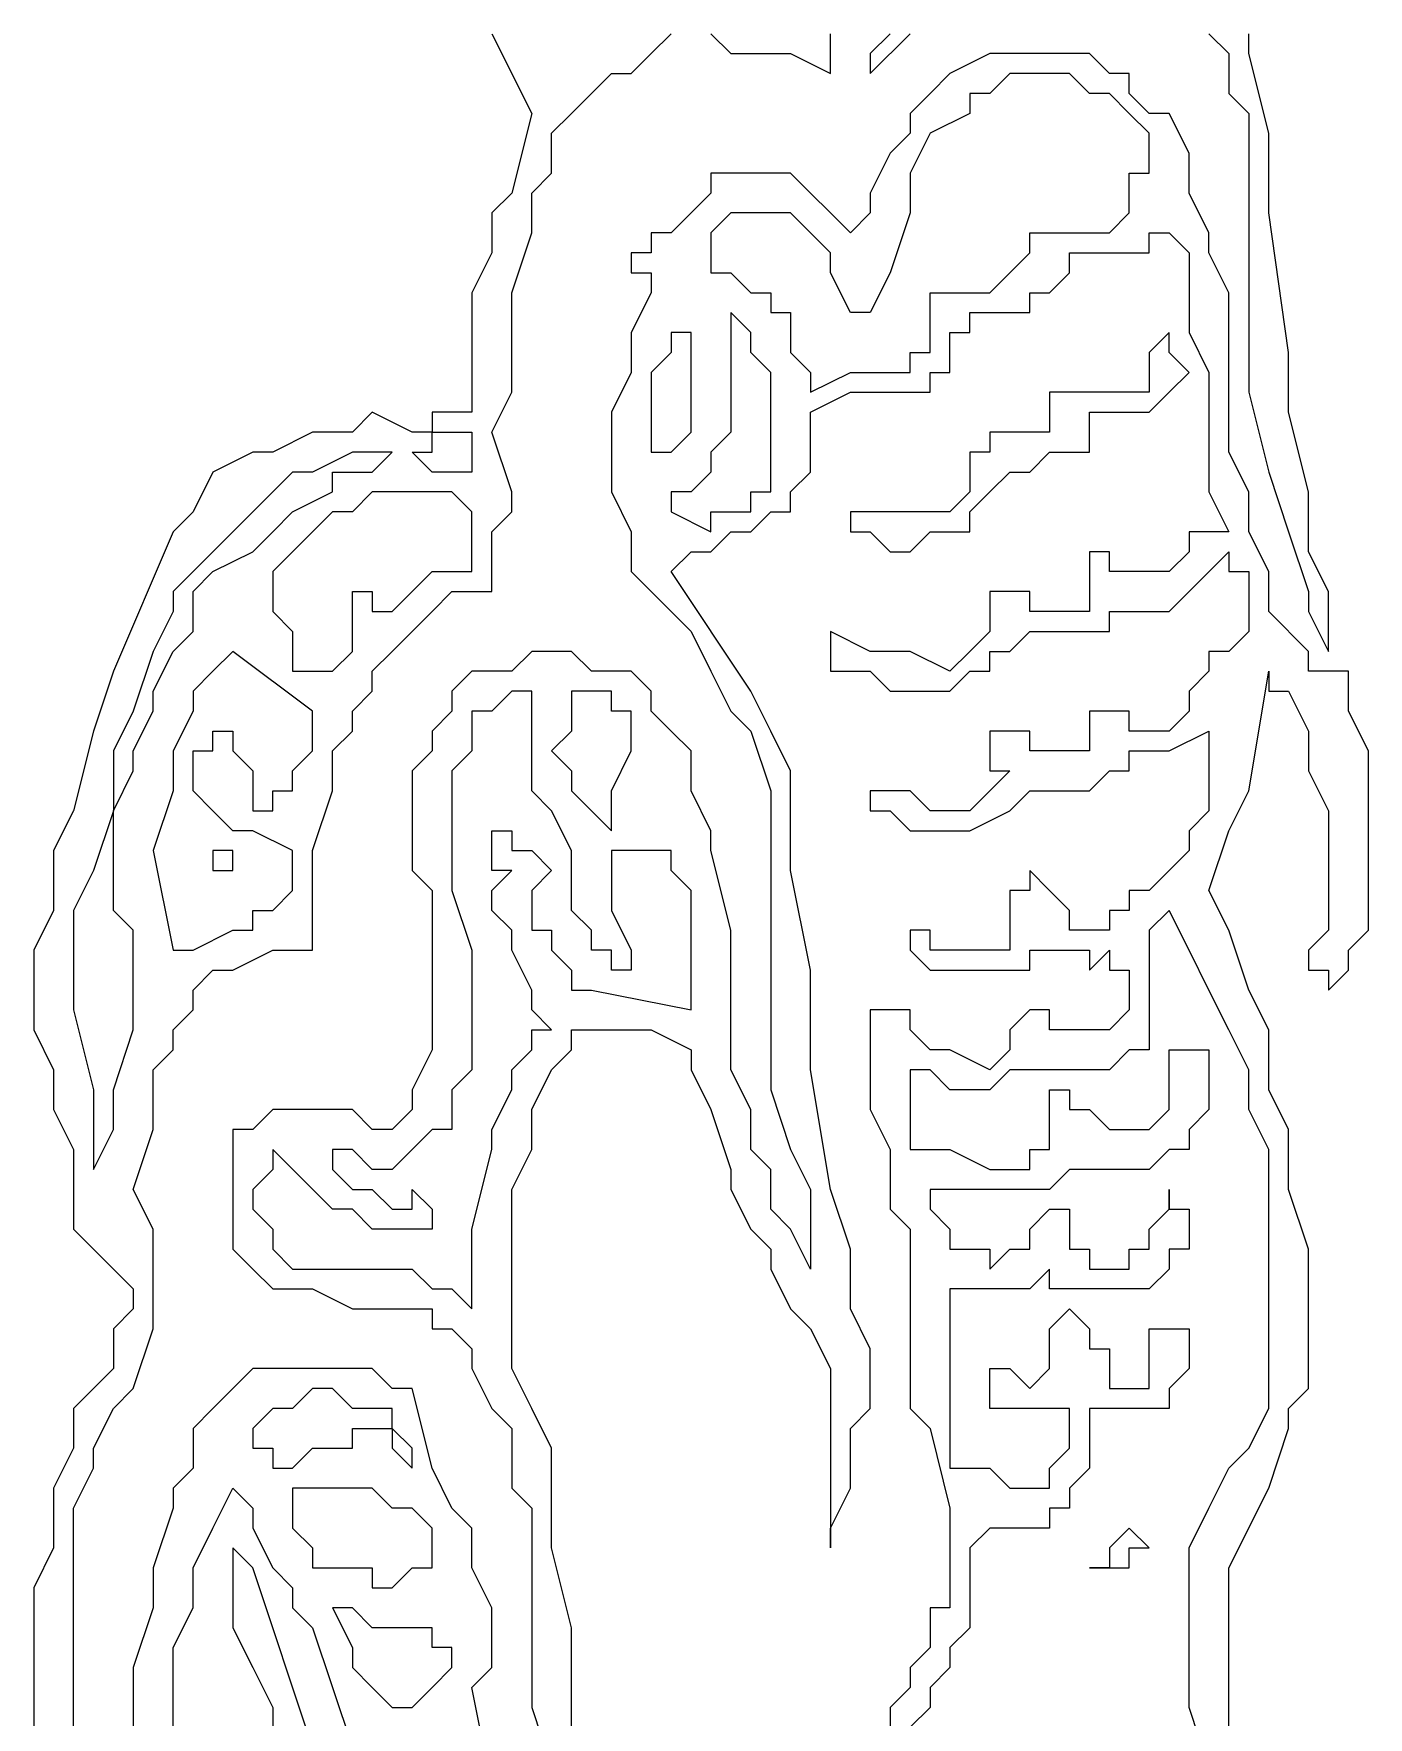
# Model space of a CAD drawing. Extents: x -66030 to 95157, y -13132 to 45879.
# Drawn here: x -17983.5 to -17721.8, y 14012.6 to 14342.7 of the extents above; entities that cross this region are included whole.
import ezdxf

# ---------------------------------------------------------------- set-up
doc = ezdxf.new("R2010")
doc.units = 0
doc.header["$LTSCALE"] = 100
doc.header["$MEASUREMENT"] = 0
doc.layers.get('0').update_dxf_attribs({"linetype": 'CONTINUOUS'})

msp = doc.modelspace()

# ---------------------------------------------------------------- linework, layer by layer
at = {"lineweight": 0}
for points in [[(-17893.69, 14342.69), (-17885.88, 14327.07), (-17889.79, 14311.44), (-17893.69, 14307.54), (-17893.69, 14299.72), (-17897.6, 14291.91), (-17897.6, 14284.1), (-17897.6, 14280.19), (-17897.6, 14272.38), (-17897.6, 14268.48), (-17901.51, 14268.48), (-17901.51, 14268.48), (-17905.41, 14268.48), (-17905.41, 14264.57), (-17905.41, 14264.57), (-17901.51, 14264.57), (-17897.6, 14264.57), (-17897.6, 14264.57), (-17897.6, 14260.66), (-17897.6, 14260.66), (-17897.6, 14260.66), (-17897.6, 14256.76), (-17901.51, 14256.76), (-17901.51, 14256.76), (-17905.41, 14256.76), (-17905.41, 14256.76), (-17909.32, 14260.66), (-17909.32, 14260.66), (-17905.41, 14260.66), (-17905.41, 14264.57), (-17905.41, 14264.57), (-17909.32, 14264.57), (-17909.32, 14264.57), (-17917.13, 14268.48), (-17921.04, 14264.57), (-17928.85, 14264.57), (-17936.66, 14260.66), (-17940.57, 14260.66), (-17948.38, 14256.76), (-17952.28, 14248.95), (-17956.19, 14245.04), (-17967.91, 14217.7), (-17971.81, 14205.98), (-17975.72, 14190.36), (-17979.63, 14182.54), (-17979.63, 14174.73), (-17979.63, 14170.83), (-17983.53, 14163.01), (-17983.53, 14155.2), (-17983.53, 14147.39), (-17979.63, 14139.58), (-17979.63, 14131.77), (-17975.72, 14123.96), (-17975.72, 14116.14), (-17975.72, 14108.33), (-17971.81, 14104.43), (-17967.91, 14100.52), (-17967.91, 14100.52), (-17967.91, 14100.52), (-17964, 14096.61), (-17964, 14092.71), (-17967.91, 14088.8), (-17967.91, 14084.9), (-17967.91, 14080.99), (-17975.72, 14073.18), (-17975.72, 14069.27), (-17975.72, 14065.37), (-17979.63, 14057.55), (-17979.63, 14045.84), (-17983.53, 14038.02), (-17983.53, 14026.31), (-17983.53, 14006.78)], [(-17975.72, 13991.15), (-17975.72, 14014.59), (-17975.72, 14030.21), (-17975.72, 14041.93), (-17975.72, 14049.74), (-17975.72, 14053.65), (-17971.81, 14061.46), (-17971.81, 14065.37), (-17967.91, 14073.18), (-17964, 14077.08), (-17960.1, 14088.8), (-17960.1, 14096.61), (-17960.1, 14108.33), (-17964, 14116.14), (-17960.1, 14127.86), (-17960.1, 14131.77), (-17960.1, 14135.67), (-17960.1, 14139.58), (-17956.19, 14143.49), (-17956.19, 14147.39), (-17952.28, 14151.3), (-17952.28, 14155.2), (-17948.38, 14159.11), (-17944.47, 14159.11), (-17936.66, 14163.01), (-17936.66, 14163.01), (-17932.75, 14163.01), (-17932.75, 14163.01), (-17928.85, 14163.01), (-17928.85, 14182.54), (-17924.94, 14194.26), (-17924.94, 14202.07), (-17921.04, 14205.98), (-17921.04, 14209.89), (-17917.13, 14213.79), (-17917.13, 14217.7), (-17913.22, 14221.6), (-17909.32, 14225.51), (-17905.41, 14229.42), (-17901.51, 14233.32), (-17893.69, 14233.32), (-17893.69, 14237.23), (-17893.69, 14245.04), (-17889.79, 14248.95), (-17889.79, 14252.85), (-17893.69, 14264.57), (-17889.79, 14272.38), (-17889.79, 14284.1), (-17889.79, 14291.91), (-17885.88, 14303.63), (-17885.88, 14307.54), (-17885.88, 14311.44), (-17881.98, 14315.35), (-17881.98, 14323.16), (-17878.07, 14327.07), (-17874.16, 14330.97), (-17870.26, 14334.88), (-17866.35, 14334.88), (-17862.45, 14338.78), (-17858.54, 14342.69)], [(-17850.73, 14342.69), (-17846.82, 14338.78), (-17842.92, 14338.78), (-17835.11, 14338.78), (-17827.29, 14334.88), (-17827.29, 14338.78), (-17827.29, 14338.78), (-17827.29, 14338.78), (-17827.29, 14342.69)], [(-17815.58, 14342.69), (-17819.48, 14338.78), (-17819.48, 14334.88), (-17819.48, 14334.88), (-17811.67, 14342.69)], [(-17753.08, 14342.69), (-17749.17, 14338.78), (-17749.17, 14330.97), (-17745.27, 14327.07), (-17745.27, 14319.25), (-17745.27, 14307.54), (-17745.27, 14295.82), (-17745.27, 14284.1), (-17745.27, 14276.29), (-17745.27, 14272.38), (-17741.36, 14256.76), (-17737.46, 14245.04), (-17733.55, 14233.32), (-17733.55, 14229.42), (-17729.64, 14221.6), (-17729.64, 14225.51), (-17729.64, 14233.32), (-17733.55, 14241.13), (-17733.55, 14245.04), (-17733.55, 14252.85), (-17737.46, 14268.48), (-17737.46, 14280.19), (-17741.36, 14307.54), (-17741.36, 14323.16), (-17745.27, 14338.78), (-17745.27, 14342.69)], [(-17749.17, 14002.87), (-17749.17, 14014.59), (-17749.17, 14022.4), (-17749.17, 14034.12), (-17749.17, 14041.93), (-17741.36, 14057.55), (-17737.46, 14069.27), (-17737.46, 14073.18), (-17733.55, 14077.08), (-17733.55, 14080.99), (-17733.55, 14080.99), (-17733.55, 14084.9), (-17733.55, 14088.8), (-17733.55, 14088.8), (-17733.55, 14092.71), (-17733.55, 14092.71), (-17733.55, 14104.43), (-17737.46, 14116.14), (-17737.46, 14127.86), (-17741.36, 14135.67), (-17741.36, 14147.39), (-17745.27, 14155.2), (-17749.17, 14166.92), (-17753.08, 14174.73), (-17749.17, 14186.45), (-17745.27, 14194.26), (-17741.36, 14217.7), (-17741.36, 14213.79), (-17737.46, 14213.79), (-17733.55, 14205.98), (-17733.55, 14202.07), (-17733.55, 14198.17), (-17729.64, 14190.36), (-17729.64, 14182.54), (-17729.64, 14170.83), (-17729.64, 14166.92), (-17733.55, 14163.01), (-17733.55, 14163.01), (-17733.55, 14159.11), (-17729.64, 14159.11), (-17729.64, 14155.2), (-17725.74, 14159.11), (-17725.74, 14163.01), (-17721.83, 14166.92), (-17721.83, 14170.83), (-17721.83, 14174.73), (-17721.83, 14178.64), (-17721.83, 14186.45), (-17721.83, 14194.26), (-17721.83, 14202.07), (-17725.74, 14209.89), (-17725.74, 14217.7), (-17725.74, 14217.7), (-17725.74, 14217.7), (-17729.64, 14217.7), (-17729.64, 14217.7), (-17729.64, 14217.7), (-17733.55, 14217.7), (-17733.55, 14217.7), (-17733.55, 14221.6), (-17733.55, 14221.6), (-17741.36, 14229.42), (-17741.36, 14237.23), (-17745.27, 14245.04), (-17745.27, 14252.85), (-17749.17, 14260.66), (-17749.17, 14268.48), (-17749.17, 14284.1), (-17749.17, 14291.91), (-17753.08, 14299.72), (-17753.08, 14303.63), (-17756.99, 14311.44), (-17756.99, 14319.25), (-17760.89, 14327.07), (-17764.8, 14327.07), (-17768.7, 14330.97), (-17768.7, 14334.88), (-17772.61, 14334.88), (-17776.52, 14338.78), (-17780.42, 14338.78), (-17784.33, 14338.78), (-17788.23, 14338.78), (-17792.14, 14338.78), (-17796.05, 14338.78), (-17803.86, 14334.88), (-17803.86, 14334.88), (-17807.76, 14330.97), (-17811.67, 14327.07), (-17811.67, 14323.16), (-17815.58, 14319.25), (-17819.48, 14311.44), (-17819.48, 14307.54), (-17823.39, 14303.63), (-17827.29, 14307.54), (-17827.29, 14307.54), (-17831.2, 14311.44), (-17835.11, 14315.35), (-17839.01, 14315.35), (-17842.92, 14315.35), (-17846.82, 14315.35), (-17850.73, 14315.35), (-17850.73, 14311.44), (-17850.73, 14311.44), (-17854.64, 14307.54), (-17858.54, 14303.63), (-17862.45, 14303.63), (-17862.45, 14299.72), (-17862.45, 14299.72), (-17866.35, 14299.72), (-17866.35, 14295.82), (-17862.45, 14295.82), (-17862.45, 14291.91), (-17866.35, 14284.1), (-17866.35, 14276.29), (-17870.26, 14268.48), (-17870.26, 14260.66), (-17870.26, 14252.85), (-17866.35, 14245.04), (-17866.35, 14237.23), (-17862.45, 14233.32), (-17854.64, 14225.51), (-17850.73, 14217.7), (-17846.82, 14209.89), (-17842.92, 14205.98), (-17839.01, 14194.26), (-17839.01, 14186.45), (-17839.01, 14178.64), (-17839.01, 14170.83), (-17839.01, 14151.3), (-17839.01, 14143.49), (-17839.01, 14135.67), (-17835.11, 14123.96), (-17831.2, 14116.14), (-17831.2, 14112.24), (-17831.2, 14108.33), (-17831.2, 14104.43), (-17831.2, 14100.52), (-17835.11, 14108.33), (-17839.01, 14112.24), (-17839.01, 14120.05), (-17842.92, 14123.96), (-17842.92, 14131.77), (-17846.82, 14139.58), (-17846.82, 14155.2), (-17846.82, 14166.92), (-17850.73, 14182.54), (-17850.73, 14186.45), (-17854.64, 14194.26), (-17854.64, 14202.07), (-17858.54, 14205.98), (-17862.45, 14209.89), (-17862.45, 14213.79), (-17862.45, 14213.79), (-17866.35, 14217.7), (-17870.26, 14217.7), (-17874.16, 14217.7), (-17878.07, 14221.6), (-17885.88, 14221.6), (-17889.79, 14217.7), (-17893.69, 14217.7), (-17897.6, 14217.7), (-17901.51, 14213.79), (-17901.51, 14209.89), (-17905.41, 14205.98), (-17905.41, 14205.98), (-17905.41, 14202.07), (-17909.32, 14198.17), (-17909.32, 14194.26), (-17909.32, 14190.36), (-17909.32, 14186.45), (-17909.32, 14178.64), (-17905.41, 14174.73), (-17905.41, 14166.92), (-17905.41, 14163.01), (-17905.41, 14155.2), (-17905.41, 14151.3), (-17905.41, 14147.39), (-17905.41, 14143.49), (-17909.32, 14135.67), (-17909.32, 14131.77), (-17909.32, 14131.77), (-17913.22, 14127.86), (-17917.13, 14127.86), (-17921.04, 14131.77), (-17928.85, 14131.77), (-17932.75, 14131.77), (-17932.75, 14131.77), (-17936.66, 14131.77), (-17940.57, 14127.86), (-17940.57, 14127.86), (-17944.47, 14127.86), (-17944.47, 14123.96), (-17944.47, 14120.05), (-17944.47, 14116.14), (-17944.47, 14112.24), (-17944.47, 14108.33), (-17944.47, 14104.43), (-17940.57, 14100.52), (-17940.57, 14100.52), (-17936.66, 14096.61), (-17932.75, 14096.61), (-17932.75, 14096.61), (-17928.85, 14096.61), (-17921.04, 14092.71), (-17917.13, 14092.71), (-17913.22, 14092.71), (-17909.32, 14092.71), (-17905.41, 14092.71), (-17905.41, 14088.8), (-17901.51, 14088.8), (-17897.6, 14084.9), (-17897.6, 14080.99), (-17893.69, 14073.18), (-17889.79, 14069.27), (-17889.79, 14061.46), (-17889.79, 14057.55), (-17885.88, 14053.65), (-17885.88, 14041.93), (-17885.88, 14014.59), (-17881.98, 14002.87)], [(-17878.07, 14010.68), (-17878.07, 14014.59), (-17878.07, 14022.4), (-17878.07, 14030.21), (-17881.98, 14045.84), (-17881.98, 14053.65), (-17881.98, 14061.46), (-17881.98, 14065.37), (-17885.88, 14073.18), (-17889.79, 14080.99), (-17889.79, 14088.8), (-17889.79, 14100.52), (-17889.79, 14108.33), (-17889.79, 14116.14), (-17885.88, 14123.96), (-17885.88, 14131.77), (-17881.98, 14139.58), (-17878.07, 14143.49), (-17878.07, 14147.39), (-17874.16, 14147.39), (-17870.26, 14147.39), (-17870.26, 14147.39), (-17866.35, 14147.39), (-17862.45, 14147.39), (-17854.64, 14143.49), (-17854.64, 14139.58), (-17850.73, 14131.77), (-17846.82, 14120.05), (-17846.82, 14116.14), (-17842.92, 14108.33), (-17839.01, 14104.43), (-17839.01, 14100.52), (-17835.11, 14092.71), (-17831.2, 14088.8), (-17827.29, 14080.99), (-17827.29, 14073.18), (-17827.29, 14065.37), (-17827.29, 14061.46), (-17827.29, 14053.65), (-17827.29, 14045.84), (-17827.29, 14045.84), (-17827.29, 14049.74), (-17823.39, 14057.55), (-17823.39, 14061.46), (-17823.39, 14069.27), (-17819.48, 14073.18), (-17819.48, 14080.99), (-17819.48, 14084.9), (-17823.39, 14092.71), (-17823.39, 14104.43), (-17827.29, 14116.14), (-17831.2, 14139.58), (-17831.2, 14159.11), (-17835.11, 14178.64), (-17835.11, 14186.45), (-17835.11, 14198.17), (-17839.01, 14205.98), (-17842.92, 14213.79), (-17858.54, 14237.23), (-17854.64, 14241.13), (-17850.73, 14241.13), (-17846.82, 14245.04), (-17842.92, 14245.04), (-17839.01, 14248.95), (-17835.11, 14248.95), (-17835.11, 14248.95), (-17835.11, 14252.85), (-17835.11, 14252.85), (-17831.2, 14256.76), (-17831.2, 14260.66), (-17831.2, 14260.66), (-17831.2, 14264.57), (-17831.2, 14268.48), (-17823.39, 14272.38), (-17819.48, 14272.38), (-17815.58, 14272.38), (-17811.67, 14272.38), (-17807.76, 14272.38), (-17807.76, 14276.29), (-17803.86, 14276.29), (-17803.86, 14280.19), (-17803.86, 14280.19), (-17803.86, 14284.1), (-17799.95, 14284.1), (-17799.95, 14288.01), (-17799.95, 14288.01), (-17799.95, 14288.01), (-17796.05, 14288.01), (-17792.14, 14288.01), (-17788.23, 14288.01), (-17788.23, 14291.91), (-17784.33, 14291.91), (-17784.33, 14291.91), (-17784.33, 14291.91), (-17780.42, 14295.82), (-17780.42, 14299.72), (-17776.52, 14299.72), (-17772.61, 14299.72), (-17768.7, 14299.72), (-17768.7, 14299.72), (-17764.8, 14299.72), (-17764.8, 14303.63), (-17760.89, 14303.63), (-17756.99, 14299.72), (-17756.99, 14291.91), (-17756.99, 14284.1), (-17753.08, 14276.29), (-17753.08, 14260.66), (-17753.08, 14252.85), (-17749.17, 14245.04), (-17753.08, 14245.04), (-17753.08, 14245.04), (-17756.99, 14245.04), (-17756.99, 14245.04), (-17756.99, 14245.04), (-17756.99, 14245.04), (-17756.99, 14241.13), (-17760.89, 14237.23), (-17760.89, 14237.23), (-17760.89, 14237.23), (-17760.89, 14237.23), (-17764.8, 14237.23), (-17764.8, 14237.23), (-17768.7, 14237.23), (-17768.7, 14237.23), (-17768.7, 14237.23), (-17772.61, 14237.23), (-17772.61, 14241.13), (-17772.61, 14241.13), (-17776.52, 14241.13), (-17776.52, 14237.23), (-17776.52, 14237.23), (-17776.52, 14237.23), (-17776.52, 14233.32), (-17776.52, 14233.32), (-17776.52, 14229.42), (-17776.52, 14229.42), (-17780.42, 14229.42), (-17780.42, 14229.42), (-17780.42, 14229.42), (-17784.33, 14229.42), (-17788.23, 14229.42), (-17788.23, 14233.32), (-17792.14, 14233.32), (-17792.14, 14233.32), (-17792.14, 14233.32), (-17792.14, 14233.32), (-17796.05, 14233.32), (-17796.05, 14233.32), (-17796.05, 14229.42), (-17796.05, 14229.42), (-17796.05, 14225.51), (-17796.05, 14225.51), (-17799.95, 14221.6), (-17799.95, 14221.6), (-17803.86, 14217.7), (-17811.67, 14221.6), (-17815.58, 14221.6), (-17819.48, 14221.6), (-17827.29, 14225.51), (-17827.29, 14221.6), (-17827.29, 14217.7), (-17823.39, 14217.7), (-17819.48, 14217.7), (-17815.58, 14213.79), (-17811.67, 14213.79), (-17807.76, 14213.79), (-17803.86, 14213.79), (-17799.95, 14217.7), (-17796.05, 14217.7), (-17796.05, 14221.6), (-17792.14, 14221.6), (-17792.14, 14221.6), (-17788.23, 14225.51), (-17788.23, 14225.51), (-17784.33, 14225.51), (-17780.42, 14225.51), (-17776.52, 14225.51), (-17776.52, 14225.51), (-17772.61, 14225.51), (-17772.61, 14229.42), (-17768.7, 14229.42), (-17768.7, 14229.42), (-17764.8, 14229.42), (-17760.89, 14229.42), (-17760.89, 14229.42), (-17749.17, 14241.13), (-17749.17, 14241.13), (-17749.17, 14237.23), (-17745.27, 14237.23), (-17745.27, 14233.32), (-17745.27, 14229.42), (-17745.27, 14225.51), (-17745.27, 14225.51), (-17745.27, 14225.51), (-17749.17, 14221.6), (-17749.17, 14221.6), (-17753.08, 14221.6), (-17753.08, 14217.7), (-17756.99, 14213.79), (-17756.99, 14209.89), (-17756.99, 14209.89), (-17760.89, 14205.98), (-17760.89, 14205.98), (-17764.8, 14205.98), (-17768.7, 14205.98), (-17768.7, 14209.89), (-17768.7, 14209.89), (-17772.61, 14209.89), (-17772.61, 14209.89), (-17776.52, 14209.89), (-17776.52, 14209.89), (-17776.52, 14205.98), (-17776.52, 14202.07), (-17776.52, 14202.07), (-17780.42, 14202.07), (-17780.42, 14202.07), (-17780.42, 14202.07), (-17784.33, 14202.07), (-17788.23, 14202.07), (-17788.23, 14205.98), (-17792.14, 14205.98), (-17792.14, 14205.98), (-17792.14, 14205.98), (-17796.05, 14205.98), (-17796.05, 14202.07), (-17796.05, 14202.07), (-17796.05, 14198.17), (-17792.14, 14198.17), (-17792.14, 14198.17), (-17796.05, 14194.26), (-17796.05, 14194.26), (-17796.05, 14194.26), (-17796.05, 14194.26), (-17799.95, 14190.36), (-17803.86, 14190.36), (-17807.76, 14190.36), (-17811.67, 14194.26), (-17811.67, 14194.26), (-17815.58, 14194.26), (-17819.48, 14194.26), (-17819.48, 14194.26), (-17819.48, 14190.36), (-17815.58, 14190.36), (-17811.67, 14186.45), (-17811.67, 14186.45), (-17807.76, 14186.45), (-17803.86, 14186.45), (-17799.95, 14186.45), (-17792.14, 14190.36), (-17792.14, 14190.36), (-17788.23, 14194.26), (-17788.23, 14194.26), (-17784.33, 14194.26), (-17780.42, 14194.26), (-17776.52, 14194.26), (-17772.61, 14198.17), (-17772.61, 14198.17), (-17768.7, 14198.17), (-17768.7, 14202.07), (-17768.7, 14202.07), (-17764.8, 14202.07), (-17760.89, 14202.07), (-17753.08, 14205.98), (-17753.08, 14194.26), (-17753.08, 14190.36), (-17756.99, 14186.45), (-17756.99, 14182.54), (-17760.89, 14178.64), (-17760.89, 14178.64), (-17764.8, 14174.73), (-17768.7, 14174.73), (-17768.7, 14170.83), (-17772.61, 14170.83), (-17772.61, 14166.92), (-17776.52, 14166.92), (-17776.52, 14166.92), (-17780.42, 14166.92), (-17780.42, 14166.92), (-17780.42, 14170.83), (-17784.33, 14174.73), (-17784.33, 14174.73), (-17784.33, 14174.73), (-17788.23, 14178.64), (-17788.23, 14174.73), (-17788.23, 14174.73), (-17792.14, 14174.73), (-17792.14, 14170.83), (-17792.14, 14166.92), (-17792.14, 14163.01), (-17796.05, 14163.01), (-17796.05, 14163.01), (-17796.05, 14163.01), (-17796.05, 14163.01), (-17799.95, 14163.01), (-17799.95, 14163.01), (-17803.86, 14163.01), (-17803.86, 14163.01), (-17807.76, 14163.01), (-17807.76, 14166.92), (-17807.76, 14166.92), (-17811.67, 14166.92), (-17811.67, 14166.92), (-17811.67, 14166.92), (-17811.67, 14163.01), (-17807.76, 14159.11), (-17807.76, 14159.11), (-17803.86, 14159.11), (-17799.95, 14159.11), (-17796.05, 14159.11), (-17792.14, 14159.11), (-17788.23, 14159.11), (-17788.23, 14163.01), (-17788.23, 14163.01), (-17788.23, 14163.01), (-17784.33, 14163.01), (-17780.42, 14163.01), (-17776.52, 14163.01), (-17776.52, 14159.11), (-17772.61, 14163.01), (-17772.61, 14159.11), (-17768.7, 14159.11), (-17768.7, 14159.11), (-17768.7, 14155.2), (-17768.7, 14151.3), (-17772.61, 14147.39), (-17772.61, 14147.39), (-17772.61, 14147.39), (-17776.52, 14147.39), (-17780.42, 14147.39), (-17780.42, 14147.39), (-17784.33, 14147.39), (-17784.33, 14147.39), (-17784.33, 14151.3), (-17788.23, 14151.3), (-17788.23, 14151.3), (-17788.23, 14151.3), (-17788.23, 14151.3), (-17792.14, 14147.39), (-17792.14, 14143.49), (-17792.14, 14143.49), (-17792.14, 14143.49), (-17796.05, 14139.58), (-17796.05, 14139.58), (-17803.86, 14143.49), (-17807.76, 14143.49), (-17811.67, 14147.39), (-17811.67, 14147.39), (-17811.67, 14151.3), (-17815.58, 14151.3), (-17819.48, 14151.3), (-17819.48, 14147.39), (-17819.48, 14143.49), (-17819.48, 14131.77), (-17815.58, 14123.96), (-17815.58, 14120.05), (-17815.58, 14116.14), (-17815.58, 14112.24), (-17811.67, 14108.33), (-17811.67, 14104.43), (-17811.67, 14100.52), (-17811.67, 14096.61), (-17811.67, 14092.71), (-17811.67, 14080.99), (-17811.67, 14077.08), (-17811.67, 14073.18), (-17807.76, 14069.27), (-17803.86, 14053.65), (-17803.86, 14049.74), (-17803.86, 14045.84), (-17803.86, 14041.93), (-17803.86, 14038.02), (-17803.86, 14034.12), (-17807.76, 14034.12), (-17807.76, 14030.21), (-17807.76, 14026.31), (-17811.67, 14022.4), (-17811.67, 14018.49), (-17815.58, 14014.59), (-17815.58, 14010.68)], [(-17753.08, 14002.87), (-17756.99, 14014.59), (-17756.99, 14026.31), (-17756.99, 14034.12), (-17756.99, 14045.84), (-17753.08, 14053.65), (-17749.17, 14061.46), (-17745.27, 14065.37), (-17741.36, 14073.18), (-17741.36, 14080.99), (-17741.36, 14088.8), (-17741.36, 14100.52), (-17741.36, 14108.33), (-17741.36, 14116.14), (-17741.36, 14123.96), (-17745.27, 14131.77), (-17745.27, 14139.58), (-17749.17, 14147.39), (-17753.08, 14155.2), (-17756.99, 14163.01), (-17760.89, 14170.83), (-17760.89, 14170.83), (-17764.8, 14166.92), (-17764.8, 14166.92), (-17764.8, 14166.92), (-17764.8, 14163.01), (-17764.8, 14159.11), (-17764.8, 14155.2), (-17764.8, 14151.3), (-17764.8, 14151.3), (-17764.8, 14147.39), (-17764.8, 14143.49), (-17768.7, 14143.49), (-17768.7, 14143.49), (-17772.61, 14139.58), (-17776.52, 14139.58), (-17780.42, 14139.58), (-17788.23, 14139.58), (-17792.14, 14139.58), (-17796.05, 14135.67), (-17796.05, 14135.67), (-17799.95, 14135.67), (-17803.86, 14135.67), (-17807.76, 14139.58), (-17807.76, 14139.58), (-17811.67, 14139.58), (-17811.67, 14123.96), (-17807.76, 14123.96), (-17803.86, 14123.96), (-17796.05, 14120.05), (-17796.05, 14120.05), (-17792.14, 14120.05), (-17788.23, 14120.05), (-17788.23, 14123.96), (-17784.33, 14123.96), (-17784.33, 14127.86), (-17784.33, 14131.77), (-17784.33, 14131.77), (-17784.33, 14131.77), (-17784.33, 14135.67), (-17780.42, 14135.67), (-17780.42, 14131.77), (-17776.52, 14131.77), (-17776.52, 14131.77), (-17772.61, 14127.86), (-17772.61, 14127.86), (-17768.7, 14127.86), (-17768.7, 14127.86), (-17764.8, 14127.86), (-17764.8, 14127.86), (-17760.89, 14131.77), (-17760.89, 14131.77), (-17760.89, 14131.77), (-17760.89, 14135.67), (-17760.89, 14135.67), (-17760.89, 14139.58), (-17760.89, 14139.58), (-17760.89, 14139.58), (-17760.89, 14143.49), (-17756.99, 14143.49), (-17756.99, 14143.49), (-17753.08, 14143.49), (-17753.08, 14139.58), (-17753.08, 14139.58), (-17753.08, 14135.67), (-17753.08, 14135.67), (-17753.08, 14131.77), (-17756.99, 14127.86), (-17756.99, 14123.96), (-17760.89, 14123.96), (-17760.89, 14123.96), (-17764.8, 14120.05), (-17768.7, 14120.05), (-17772.61, 14120.05), (-17776.52, 14120.05), (-17776.52, 14120.05), (-17780.42, 14120.05), (-17780.42, 14120.05), (-17784.33, 14116.14), (-17788.23, 14116.14), (-17792.14, 14116.14), (-17796.05, 14116.14), (-17799.95, 14116.14), (-17807.76, 14116.14), (-17807.76, 14116.14), (-17807.76, 14112.24), (-17807.76, 14112.24), (-17803.86, 14108.33), (-17803.86, 14104.43), (-17799.95, 14104.43), (-17796.05, 14104.43), (-17796.05, 14100.52), (-17792.14, 14104.43), (-17792.14, 14104.43), (-17788.23, 14104.43), (-17788.23, 14108.33), (-17788.23, 14108.33), (-17784.33, 14112.24), (-17784.33, 14112.24), (-17784.33, 14112.24), (-17780.42, 14112.24), (-17780.42, 14108.33), (-17780.42, 14108.33), (-17780.42, 14104.43), (-17776.52, 14104.43), (-17776.52, 14100.52), (-17776.52, 14100.52), (-17772.61, 14100.52), (-17772.61, 14100.52), (-17768.7, 14100.52), (-17768.7, 14100.52), (-17768.7, 14104.43), (-17764.8, 14104.43), (-17764.8, 14108.33), (-17760.89, 14112.24), (-17760.89, 14112.24), (-17760.89, 14116.14), (-17760.89, 14116.14), (-17760.89, 14112.24), (-17756.99, 14112.24), (-17756.99, 14108.33), (-17756.99, 14108.33), (-17756.99, 14104.43), (-17756.99, 14104.43), (-17760.89, 14104.43), (-17760.89, 14100.52), (-17764.8, 14096.61), (-17768.7, 14096.61), (-17768.7, 14096.61), (-17776.52, 14096.61), (-17776.52, 14096.61), (-17780.42, 14096.61), (-17784.33, 14096.61), (-17784.33, 14100.52), (-17788.23, 14096.61), (-17792.14, 14096.61), (-17796.05, 14096.61), (-17796.05, 14096.61), (-17799.95, 14096.61), (-17799.95, 14096.61), (-17803.86, 14096.61), (-17803.86, 14092.71), (-17803.86, 14088.8), (-17803.86, 14084.9), (-17803.86, 14080.99), (-17803.86, 14077.08), (-17803.86, 14073.18), (-17803.86, 14061.46), (-17796.05, 14061.46), (-17792.14, 14057.55), (-17792.14, 14057.55), (-17788.23, 14057.55), (-17788.23, 14057.55), (-17788.23, 14057.55), (-17784.33, 14057.55), (-17784.33, 14061.46), (-17784.33, 14061.46), (-17780.42, 14065.37), (-17780.42, 14069.27), (-17780.42, 14073.18), (-17784.33, 14073.18), (-17784.33, 14073.18), (-17792.14, 14073.18), (-17792.14, 14073.18), (-17796.05, 14073.18), (-17796.05, 14077.08), (-17796.05, 14077.08), (-17796.05, 14080.99), (-17796.05, 14080.99), (-17796.05, 14080.99), (-17796.05, 14080.99), (-17792.14, 14080.99), (-17788.23, 14077.08), (-17788.23, 14077.08), (-17784.33, 14080.99), (-17784.33, 14080.99), (-17784.33, 14084.9), (-17784.33, 14088.8), (-17784.33, 14088.8), (-17784.33, 14088.8), (-17780.42, 14092.71), (-17780.42, 14092.71), (-17776.52, 14088.8), (-17776.52, 14088.8), (-17776.52, 14088.8), (-17776.52, 14084.9), (-17772.61, 14084.9), (-17772.61, 14080.99), (-17772.61, 14080.99), (-17772.61, 14077.08), (-17768.7, 14077.08), (-17768.7, 14077.08), (-17768.7, 14077.08), (-17764.8, 14077.08), (-17764.8, 14077.08), (-17764.8, 14080.99), (-17764.8, 14084.9), (-17764.8, 14088.8), (-17760.89, 14088.8), (-17760.89, 14088.8), (-17756.99, 14088.8), (-17756.99, 14084.9), (-17756.99, 14080.99), (-17756.99, 14080.99), (-17760.89, 14077.08), (-17760.89, 14077.08), (-17760.89, 14073.18), (-17764.8, 14073.18), (-17768.7, 14073.18), (-17772.61, 14073.18), (-17776.52, 14073.18), (-17776.52, 14069.27), (-17776.52, 14065.37), (-17776.52, 14061.46), (-17776.52, 14061.46), (-17780.42, 14057.55), (-17780.42, 14053.65), (-17784.33, 14053.65), (-17784.33, 14049.74), (-17796.05, 14049.74), (-17799.95, 14045.84), (-17799.95, 14041.93), (-17799.95, 14034.12), (-17799.95, 14030.21), (-17803.86, 14026.31), (-17803.86, 14022.4), (-17807.76, 14018.49), (-17807.76, 14014.59), (-17811.67, 14010.68)], [(-17893.69, 13998.96), (-17897.6, 14018.49), (-17893.69, 14022.4), (-17893.69, 14026.31), (-17893.69, 14034.12), (-17897.6, 14041.93), (-17897.6, 14049.74), (-17901.51, 14053.65), (-17905.41, 14061.46), (-17909.32, 14077.08), (-17913.22, 14077.08), (-17917.13, 14080.99), (-17921.04, 14080.99), (-17924.94, 14080.99), (-17928.85, 14080.99), (-17932.75, 14080.99), (-17940.57, 14080.99), (-17944.47, 14077.08), (-17944.47, 14077.08), (-17948.38, 14073.18), (-17952.28, 14069.27), (-17952.28, 14061.46), (-17956.19, 14057.55), (-17956.19, 14053.65), (-17960.1, 14041.93), (-17960.1, 14034.12), (-17964, 14022.4), (-17964, 14006.78)], [(-17956.19, 14006.78), (-17956.19, 14014.59), (-17956.19, 14026.31), (-17952.28, 14034.12), (-17952.28, 14041.93), (-17948.38, 14049.74), (-17944.47, 14057.55), (-17944.47, 14057.55), (-17940.57, 14053.65), (-17940.57, 14053.65), (-17940.57, 14049.74), (-17936.66, 14041.93), (-17936.66, 14041.93), (-17932.75, 14038.02), (-17932.75, 14034.12), (-17928.85, 14030.21), (-17924.94, 14018.49), (-17921.04, 14006.78)], [(-17928.85, 14006.78), (-17940.57, 14041.93), (-17944.47, 14045.84), (-17944.47, 14045.84), (-17944.47, 14041.93), (-17944.47, 14038.02), (-17944.47, 14034.12), (-17944.47, 14030.21), (-17940.57, 14022.4), (-17936.66, 14014.59), (-17936.66, 14010.68)]]:
    msp.add_lwpolyline(points, dxfattribs=at)
for points in [[(-17846.82, 14295.82), (-17846.82, 14295.82), (-17842.92, 14291.91), (-17842.92, 14291.91), (-17842.92, 14291.91), (-17839.01, 14291.91), (-17839.01, 14288.01), (-17835.11, 14288.01), (-17835.11, 14280.19), (-17831.2, 14276.29), (-17831.2, 14276.29), (-17831.2, 14272.38), (-17823.39, 14276.29), (-17819.48, 14276.29), (-17815.58, 14276.29), (-17811.67, 14276.29), (-17811.67, 14280.19), (-17807.76, 14280.19), (-17807.76, 14280.19), (-17807.76, 14284.1), (-17807.76, 14288.01), (-17807.76, 14288.01), (-17807.76, 14291.91), (-17807.76, 14291.91), (-17807.76, 14291.91), (-17799.95, 14291.91), (-17796.05, 14291.91), (-17792.14, 14295.82), (-17792.14, 14295.82), (-17788.23, 14299.72), (-17788.23, 14299.72), (-17788.23, 14303.63), (-17784.33, 14303.63), (-17784.33, 14303.63), (-17780.42, 14303.63), (-17776.52, 14303.63), (-17772.61, 14303.63), (-17772.61, 14303.63), (-17768.7, 14307.54), (-17768.7, 14311.44), (-17768.7, 14311.44), (-17768.7, 14315.35), (-17768.7, 14315.35), (-17764.8, 14315.35), (-17764.8, 14319.25), (-17764.8, 14323.16), (-17768.7, 14327.07), (-17768.7, 14327.07), (-17772.61, 14330.97), (-17776.52, 14330.97), (-17780.42, 14334.88), (-17784.33, 14334.88), (-17788.23, 14334.88), (-17792.14, 14334.88), (-17796.05, 14330.97), (-17799.95, 14330.97), (-17799.95, 14327.07), (-17807.76, 14323.16), (-17811.67, 14315.35), (-17811.67, 14307.54), (-17815.58, 14295.82), (-17819.48, 14288.01), (-17819.48, 14288.01), (-17819.48, 14288.01), (-17819.48, 14288.01), (-17823.39, 14288.01), (-17823.39, 14288.01), (-17827.29, 14295.82), (-17827.29, 14299.72), (-17831.2, 14303.63), (-17835.11, 14307.54), (-17835.11, 14307.54), (-17839.01, 14307.54), (-17839.01, 14307.54), (-17839.01, 14307.54), (-17842.92, 14307.54), (-17846.82, 14307.54), (-17846.82, 14307.54), (-17850.73, 14303.63), (-17850.73, 14303.63), (-17850.73, 14299.72), (-17850.73, 14299.72), (-17850.73, 14295.82), (-17850.73, 14295.82), (-17846.82, 14295.82)], [(-17850.73, 14245.04), (-17850.73, 14248.95), (-17846.82, 14248.95), (-17846.82, 14248.95), (-17842.92, 14248.95), (-17842.92, 14252.85), (-17839.01, 14252.85), (-17839.01, 14256.76), (-17839.01, 14260.66), (-17839.01, 14264.57), (-17839.01, 14268.48), (-17839.01, 14272.38), (-17839.01, 14276.29), (-17842.92, 14280.19), (-17842.92, 14284.1), (-17846.82, 14288.01), (-17846.82, 14280.19), (-17846.82, 14272.38), (-17846.82, 14268.48), (-17846.82, 14264.57), (-17850.73, 14260.66), (-17850.73, 14260.66), (-17850.73, 14256.76), (-17850.73, 14256.76), (-17854.64, 14252.85), (-17858.54, 14252.85), (-17858.54, 14252.85), (-17858.54, 14248.95), (-17858.54, 14248.95), (-17850.73, 14245.04)], [(-17858.54, 14260.66), (-17858.54, 14260.66), (-17854.64, 14264.57), (-17854.64, 14264.57), (-17854.64, 14264.57), (-17854.64, 14268.48), (-17854.64, 14272.38), (-17854.64, 14276.29), (-17854.64, 14280.19), (-17854.64, 14280.19), (-17854.64, 14284.1), (-17854.64, 14284.1), (-17858.54, 14284.1), (-17858.54, 14280.19), (-17862.45, 14276.29), (-17862.45, 14272.38), (-17862.45, 14268.48), (-17862.45, 14268.48), (-17862.45, 14264.57), (-17862.45, 14260.66), (-17858.54, 14260.66)], [(-17799.95, 14245.04), (-17799.95, 14248.95), (-17796.05, 14252.85), (-17796.05, 14252.85), (-17796.05, 14252.85), (-17792.14, 14256.76), (-17788.23, 14256.76), (-17784.33, 14260.66), (-17780.42, 14260.66), (-17780.42, 14260.66), (-17776.52, 14260.66), (-17776.52, 14264.57), (-17776.52, 14264.57), (-17776.52, 14268.48), (-17768.7, 14268.48), (-17768.7, 14268.48), (-17764.8, 14268.48), (-17764.8, 14268.48), (-17760.89, 14272.38), (-17760.89, 14272.38), (-17756.99, 14276.29), (-17756.99, 14276.29), (-17756.99, 14276.29), (-17760.89, 14280.19), (-17760.89, 14280.19), (-17760.89, 14284.1), (-17764.8, 14280.19), (-17764.8, 14280.19), (-17764.8, 14280.19), (-17764.8, 14280.19), (-17764.8, 14276.29), (-17764.8, 14276.29), (-17764.8, 14272.38), (-17764.8, 14272.38), (-17764.8, 14272.38), (-17768.7, 14272.38), (-17772.61, 14272.38), (-17772.61, 14272.38), (-17776.52, 14272.38), (-17780.42, 14272.38), (-17780.42, 14272.38), (-17784.33, 14272.38), (-17784.33, 14272.38), (-17784.33, 14268.48), (-17784.33, 14264.57), (-17788.23, 14264.57), (-17788.23, 14264.57), (-17796.05, 14264.57), (-17796.05, 14260.66), (-17796.05, 14260.66), (-17799.95, 14260.66), (-17799.95, 14260.66), (-17799.95, 14260.66), (-17799.95, 14256.76), (-17799.95, 14256.76), (-17799.95, 14252.85), (-17799.95, 14252.85), (-17803.86, 14248.95), (-17807.76, 14248.95), (-17811.67, 14248.95), (-17819.48, 14248.95), (-17823.39, 14248.95), (-17823.39, 14245.04), (-17823.39, 14245.04), (-17823.39, 14245.04), (-17819.48, 14245.04), (-17815.58, 14241.13), (-17811.67, 14241.13), (-17807.76, 14245.04), (-17803.86, 14245.04), (-17799.95, 14245.04)], [(-17971.81, 14120.05), (-17967.91, 14127.86), (-17967.91, 14135.67), (-17964, 14147.39), (-17964, 14151.3), (-17964, 14151.3), (-17964, 14159.11), (-17964, 14166.92), (-17967.91, 14170.83), (-17967.91, 14178.64), (-17967.91, 14186.45), (-17967.91, 14190.36), (-17964, 14198.17), (-17964, 14202.07), (-17960.1, 14209.89), (-17960.1, 14213.79), (-17956.19, 14221.6), (-17952.28, 14225.51), (-17952.28, 14233.32), (-17948.38, 14237.23), (-17940.57, 14241.13), (-17936.66, 14245.04), (-17936.66, 14245.04), (-17932.75, 14248.95), (-17924.94, 14252.85), (-17924.94, 14256.76), (-17921.04, 14256.76), (-17917.13, 14256.76), (-17913.22, 14260.66), (-17917.13, 14260.66), (-17917.13, 14260.66), (-17921.04, 14260.66), (-17921.04, 14260.66), (-17928.85, 14256.76), (-17928.85, 14256.76), (-17932.75, 14256.76), (-17936.66, 14252.85), (-17940.57, 14248.95), (-17944.47, 14245.04), (-17948.38, 14241.13), (-17952.28, 14237.23), (-17956.19, 14233.32), (-17956.19, 14229.42), (-17960.1, 14221.6), (-17964, 14209.89), (-17967.91, 14202.07), (-17967.91, 14190.36), (-17971.81, 14178.64), (-17975.72, 14170.83), (-17975.72, 14163.01), (-17975.72, 14155.2), (-17975.72, 14151.3), (-17971.81, 14135.67), (-17971.81, 14120.05)], [(-17932.75, 14217.7), (-17928.85, 14217.7), (-17924.94, 14217.7), (-17924.94, 14217.7), (-17921.04, 14221.6), (-17921.04, 14221.6), (-17921.04, 14225.51), (-17921.04, 14225.51), (-17921.04, 14229.42), (-17921.04, 14233.32), (-17921.04, 14233.32), (-17921.04, 14233.32), (-17921.04, 14233.32), (-17917.13, 14233.32), (-17917.13, 14233.32), (-17917.13, 14229.42), (-17913.22, 14229.42), (-17913.22, 14229.42), (-17913.22, 14229.42), (-17909.32, 14233.32), (-17905.41, 14237.23), (-17901.51, 14237.23), (-17897.6, 14237.23), (-17897.6, 14245.04), (-17897.6, 14245.04), (-17897.6, 14248.95), (-17901.51, 14252.85), (-17905.41, 14252.85), (-17913.22, 14252.85), (-17917.13, 14252.85), (-17921.04, 14248.95), (-17924.94, 14248.95), (-17928.85, 14245.04), (-17932.75, 14241.13), (-17932.75, 14241.13), (-17936.66, 14237.23), (-17936.66, 14233.32), (-17936.66, 14233.32), (-17936.66, 14229.42), (-17936.66, 14229.42), (-17936.66, 14229.42), (-17932.75, 14225.51), (-17932.75, 14217.7)], [(-17956.19, 14163.01), (-17956.19, 14163.01), (-17952.28, 14163.01), (-17944.47, 14166.92), (-17940.57, 14166.92), (-17940.57, 14170.83), (-17936.66, 14170.83), (-17932.75, 14174.73), (-17932.75, 14178.64), (-17932.75, 14178.64), (-17932.75, 14178.64), (-17932.75, 14182.54), (-17932.75, 14182.54), (-17940.57, 14186.45), (-17944.47, 14186.45), (-17944.47, 14186.45), (-17948.38, 14190.36), (-17948.38, 14190.36), (-17952.28, 14194.26), (-17952.28, 14198.17), (-17952.28, 14202.07), (-17952.28, 14202.07), (-17952.28, 14202.07), (-17952.28, 14202.07), (-17948.38, 14202.07), (-17948.38, 14205.98), (-17944.47, 14205.98), (-17944.47, 14202.07), (-17944.47, 14202.07), (-17944.47, 14202.07), (-17940.57, 14198.17), (-17940.57, 14198.17), (-17940.57, 14194.26), (-17940.57, 14194.26), (-17940.57, 14190.36), (-17940.57, 14190.36), (-17936.66, 14190.36), (-17936.66, 14194.26), (-17932.75, 14194.26), (-17932.75, 14198.17), (-17928.85, 14202.07), (-17928.85, 14202.07), (-17928.85, 14205.98), (-17928.85, 14205.98), (-17928.85, 14209.89), (-17944.47, 14221.6), (-17948.38, 14217.7), (-17952.28, 14213.79), (-17952.28, 14209.89), (-17956.19, 14202.07), (-17956.19, 14194.26), (-17960.1, 14182.54), (-17956.19, 14163.01)], [(-17932.75, 14100.52), (-17921.04, 14100.52), (-17917.13, 14100.52), (-17913.22, 14100.52), (-17909.32, 14100.52), (-17905.41, 14096.61), (-17901.51, 14096.61), (-17897.6, 14092.71), (-17897.6, 14100.52), (-17897.6, 14108.33), (-17893.69, 14123.96), (-17893.69, 14127.86), (-17889.79, 14135.67), (-17889.79, 14139.58), (-17885.88, 14143.49), (-17885.88, 14147.39), (-17881.98, 14147.39), (-17885.88, 14151.3), (-17885.88, 14155.2), (-17889.79, 14163.01), (-17889.79, 14166.92), (-17893.69, 14170.83), (-17893.69, 14174.73), (-17889.79, 14178.64), (-17893.69, 14178.64), (-17893.69, 14182.54), (-17893.69, 14182.54), (-17893.69, 14186.45), (-17893.69, 14186.45), (-17889.79, 14186.45), (-17889.79, 14182.54), (-17885.88, 14182.54), (-17885.88, 14182.54), (-17881.98, 14178.64), (-17881.98, 14178.64), (-17881.98, 14178.64), (-17885.88, 14174.73), (-17885.88, 14170.83), (-17885.88, 14166.92), (-17881.98, 14166.92), (-17881.98, 14163.01), (-17878.07, 14159.11), (-17878.07, 14155.2), (-17874.16, 14155.2), (-17854.64, 14151.3), (-17854.64, 14159.11), (-17854.64, 14166.92), (-17854.64, 14170.83), (-17854.64, 14174.73), (-17858.54, 14178.64), (-17858.54, 14182.54), (-17870.26, 14182.54), (-17870.26, 14182.54), (-17870.26, 14178.64), (-17870.26, 14174.73), (-17870.26, 14170.83), (-17866.35, 14163.01), (-17866.35, 14159.11), (-17866.35, 14159.11), (-17866.35, 14159.11), (-17866.35, 14159.11), (-17870.26, 14159.11), (-17870.26, 14159.11), (-17870.26, 14159.11), (-17870.26, 14163.01), (-17874.16, 14163.01), (-17874.16, 14166.92), (-17878.07, 14170.83), (-17878.07, 14170.83), (-17878.07, 14178.64), (-17878.07, 14182.54), (-17881.98, 14190.36), (-17885.88, 14194.26), (-17885.88, 14194.26), (-17885.88, 14198.17), (-17885.88, 14202.07), (-17885.88, 14205.98), (-17885.88, 14209.89), (-17885.88, 14209.89), (-17885.88, 14209.89), (-17885.88, 14213.79), (-17889.79, 14213.79), (-17889.79, 14213.79), (-17893.69, 14209.89), (-17897.6, 14209.89), (-17897.6, 14202.07), (-17901.51, 14198.17), (-17901.51, 14190.36), (-17901.51, 14186.45), (-17901.51, 14178.64), (-17901.51, 14174.73), (-17897.6, 14163.01), (-17897.6, 14155.2), (-17897.6, 14151.3), (-17897.6, 14143.49), (-17897.6, 14139.58), (-17901.51, 14135.67), (-17901.51, 14127.86), (-17905.41, 14127.86), (-17909.32, 14123.96), (-17909.32, 14123.96), (-17913.22, 14120.05), (-17913.22, 14120.05), (-17917.13, 14120.05), (-17921.04, 14123.96), (-17921.04, 14123.96), (-17924.94, 14123.96), (-17924.94, 14123.96), (-17924.94, 14123.96), (-17924.94, 14120.05), (-17924.94, 14120.05), (-17924.94, 14120.05), (-17921.04, 14116.14), (-17921.04, 14116.14), (-17917.13, 14116.14), (-17913.22, 14112.24), (-17913.22, 14112.24), (-17913.22, 14112.24), (-17909.32, 14112.24), (-17909.32, 14116.14), (-17909.32, 14116.14), (-17905.41, 14112.24), (-17905.41, 14112.24), (-17905.41, 14112.24), (-17905.41, 14112.24), (-17905.41, 14112.24), (-17905.41, 14108.33), (-17909.32, 14108.33), (-17909.32, 14108.33), (-17909.32, 14108.33), (-17913.22, 14108.33), (-17913.22, 14108.33), (-17917.13, 14108.33), (-17921.04, 14112.24), (-17924.94, 14112.24), (-17924.94, 14112.24), (-17936.66, 14123.96), (-17936.66, 14120.05), (-17936.66, 14120.05), (-17940.57, 14116.14), (-17940.57, 14112.24), (-17940.57, 14112.24), (-17936.66, 14108.33), (-17936.66, 14104.43), (-17932.75, 14100.52), (-17932.75, 14100.52)], [(-17870.26, 14186.45), (-17870.26, 14186.45), (-17870.26, 14190.36), (-17870.26, 14194.26), (-17866.35, 14202.07), (-17866.35, 14205.98), (-17866.35, 14209.89), (-17870.26, 14209.89), (-17870.26, 14209.89), (-17870.26, 14213.79), (-17874.16, 14213.79), (-17878.07, 14213.79), (-17878.07, 14213.79), (-17878.07, 14213.79), (-17878.07, 14209.89), (-17878.07, 14209.89), (-17878.07, 14205.98), (-17878.07, 14205.98), (-17878.07, 14205.98), (-17881.98, 14202.07), (-17878.07, 14198.17), (-17878.07, 14194.26), (-17874.16, 14190.36), (-17874.16, 14190.36), (-17870.26, 14186.45), (-17870.26, 14186.45)], [(-17948.38, 14178.64), (-17944.47, 14178.64), (-17944.47, 14178.64), (-17944.47, 14178.64), (-17944.47, 14178.64), (-17944.47, 14182.54), (-17944.47, 14182.54), (-17944.47, 14182.54), (-17948.38, 14182.54), (-17948.38, 14182.54), (-17948.38, 14182.54), (-17948.38, 14182.54), (-17948.38, 14182.54), (-17948.38, 14178.64), (-17948.38, 14178.64), (-17948.38, 14178.64)], [(-17936.66, 14061.46), (-17932.75, 14061.46), (-17932.75, 14061.46), (-17928.85, 14065.37), (-17921.04, 14065.37), (-17921.04, 14069.27), (-17917.13, 14069.27), (-17917.13, 14069.27), (-17913.22, 14069.27), (-17913.22, 14065.37), (-17913.22, 14065.37), (-17909.32, 14061.46), (-17909.32, 14065.37), (-17909.32, 14065.37), (-17909.32, 14065.37), (-17913.22, 14069.27), (-17913.22, 14073.18), (-17917.13, 14073.18), (-17921.04, 14073.18), (-17924.94, 14077.08), (-17928.85, 14077.08), (-17932.75, 14073.18), (-17936.66, 14073.18), (-17936.66, 14073.18), (-17940.57, 14069.27), (-17940.57, 14069.27), (-17940.57, 14069.27), (-17940.57, 14065.37), (-17940.57, 14065.37), (-17936.66, 14065.37), (-17936.66, 14061.46), (-17936.66, 14061.46)], [(-17917.13, 14041.93), (-17917.13, 14038.02), (-17917.13, 14038.02), (-17913.22, 14038.02), (-17913.22, 14038.02), (-17909.32, 14041.93), (-17905.41, 14041.93), (-17905.41, 14041.93), (-17905.41, 14041.93), (-17905.41, 14045.84), (-17905.41, 14045.84), (-17905.41, 14049.74), (-17905.41, 14049.74), (-17905.41, 14049.74), (-17909.32, 14053.65), (-17913.22, 14053.65), (-17917.13, 14057.55), (-17917.13, 14057.55), (-17921.04, 14057.55), (-17932.75, 14057.55), (-17932.75, 14053.65), (-17932.75, 14049.74), (-17932.75, 14049.74), (-17928.85, 14045.84), (-17928.85, 14041.93), (-17924.94, 14041.93), (-17921.04, 14041.93), (-17917.13, 14041.93)], [(-17776.52, 14041.93), (-17772.61, 14041.93), (-17772.61, 14041.93), (-17772.61, 14041.93), (-17768.7, 14041.93), (-17768.7, 14045.84), (-17764.8, 14045.84), (-17768.7, 14049.74), (-17768.7, 14049.74), (-17768.7, 14049.74), (-17772.61, 14045.84), (-17772.61, 14045.84), (-17772.61, 14041.93), (-17776.52, 14041.93)], [(-17909.32, 14014.59), (-17909.32, 14014.59), (-17905.41, 14018.49), (-17905.41, 14018.49), (-17901.51, 14022.4), (-17901.51, 14022.4), (-17901.51, 14022.4), (-17901.51, 14026.31), (-17905.41, 14026.31), (-17905.41, 14030.21), (-17909.32, 14030.21), (-17913.22, 14030.21), (-17917.13, 14030.21), (-17921.04, 14034.12), (-17924.94, 14034.12), (-17921.04, 14026.31), (-17921.04, 14022.4), (-17917.13, 14018.49), (-17917.13, 14018.49), (-17913.22, 14014.59), (-17909.32, 14014.59)]]:
    msp.add_lwpolyline(points, close=True, dxfattribs=at)

doc.saveas('drawing.dxf')
